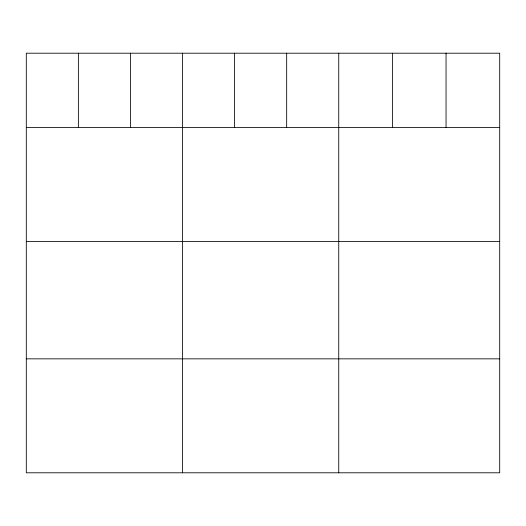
<?xml version="1.0" encoding="UTF-8"?>
<svg xmlns="http://www.w3.org/2000/svg" width="526" height="526" viewBox="0 0 526 526"><rect width="100%" height="100%" fill="white"/><g stroke="black" fill="none" stroke-linecap="round" stroke-linejoin="round"><path stroke-width="0.79" d="M499.7 127.483L499.7 472.795L26.3 472.795L26.3 53.205L499.7 53.205L499.7 127.483L26.3 127.483M26.3 241.434L499.7 241.434M26.3 358.844L499.7 358.844M446.048 53.205L446.048 127.483M392.396 53.205L392.396 127.483M338.744 53.205L338.744 472.795M286.67 53.205L286.67 127.483M234.596 53.205L234.596 127.483M182.522 53.205L182.522 472.795M130.448 53.205L130.448 127.483M78.374 53.205L78.374 127.483"/></g></svg>
